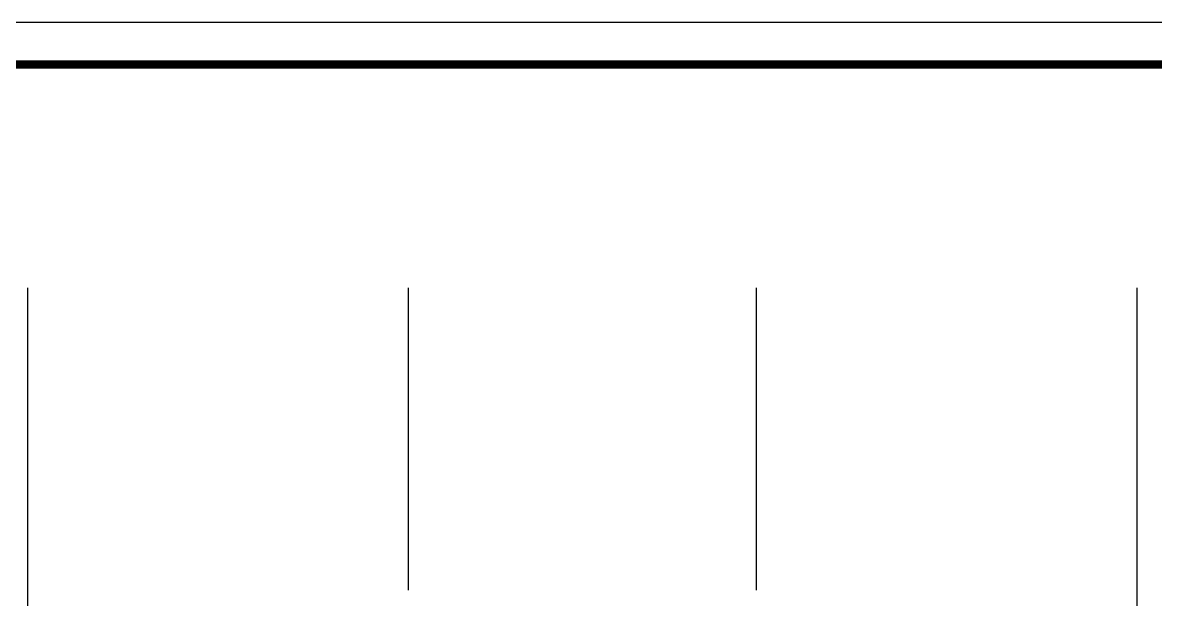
# Model space of a CAD drawing. Extents: x 68243 to 108563, y 14962 to 43474.
# Drawn here: x 84834 to 97864, y 36839 to 43474 of the extents above; entities that cross this region are included whole.
import ezdxf

# ---------------------------------------------------------------- set-up
doc = ezdxf.new("R2010")
doc.units = 0
doc.header["$LTSCALE"] = 1000
doc.header["$MEASUREMENT"] = 0
doc.linetypes.add('DOTE', pattern=[2.42, 2, -0.2, 0.02, -0.2])
for name, color, linetype in [('A-AXIS', 3, 'Continuous'), ('A-DOTE', 1, 'Continuous'), ('A-立面看线', 7, 'Continuous')]:
    doc.layers.add(name, color=color, linetype=linetype)

msp = doc.modelspace()

# ---------------------------------------------------------------- linework, layer by layer
at = {"layer": 'A-AXIS', "color": 3, "linetype": 'Continuous'}
for p, q in [((84894, 37225), (84894, 40425)), ((89274, 37225), (89274, 40425)), ((93274, 37225), (93274, 40425)), ((97654, 37225), (97654, 40425))]:
    msp.add_line(p, q, dxfattribs=at)
at = {"layer": 'A-DOTE', "linetype": 'DOTE'}
for p, q in [((84894, 24525), (84894, 37225)), ((89274, 32105), (89274, 37225)), ((93274, 32105), (93274, 37225)), ((97654, 24525), (97654, 37225))]:
    msp.add_line(p, q, dxfattribs=at)
at = {"layer": 'A-立面看线'}
msp.add_lwpolyline([(68243, 14962), (108563, 14962), (108563, 43474), (68243, 43474)], close=True, dxfattribs=at)
at = {"layer": 'A-立面看线', "const_width": 96}
msp.add_lwpolyline([(70643, 15442), (108083, 15442), (108083, 42994), (70643, 42994)], close=True, dxfattribs=at)

doc.saveas('drawing.dxf')
